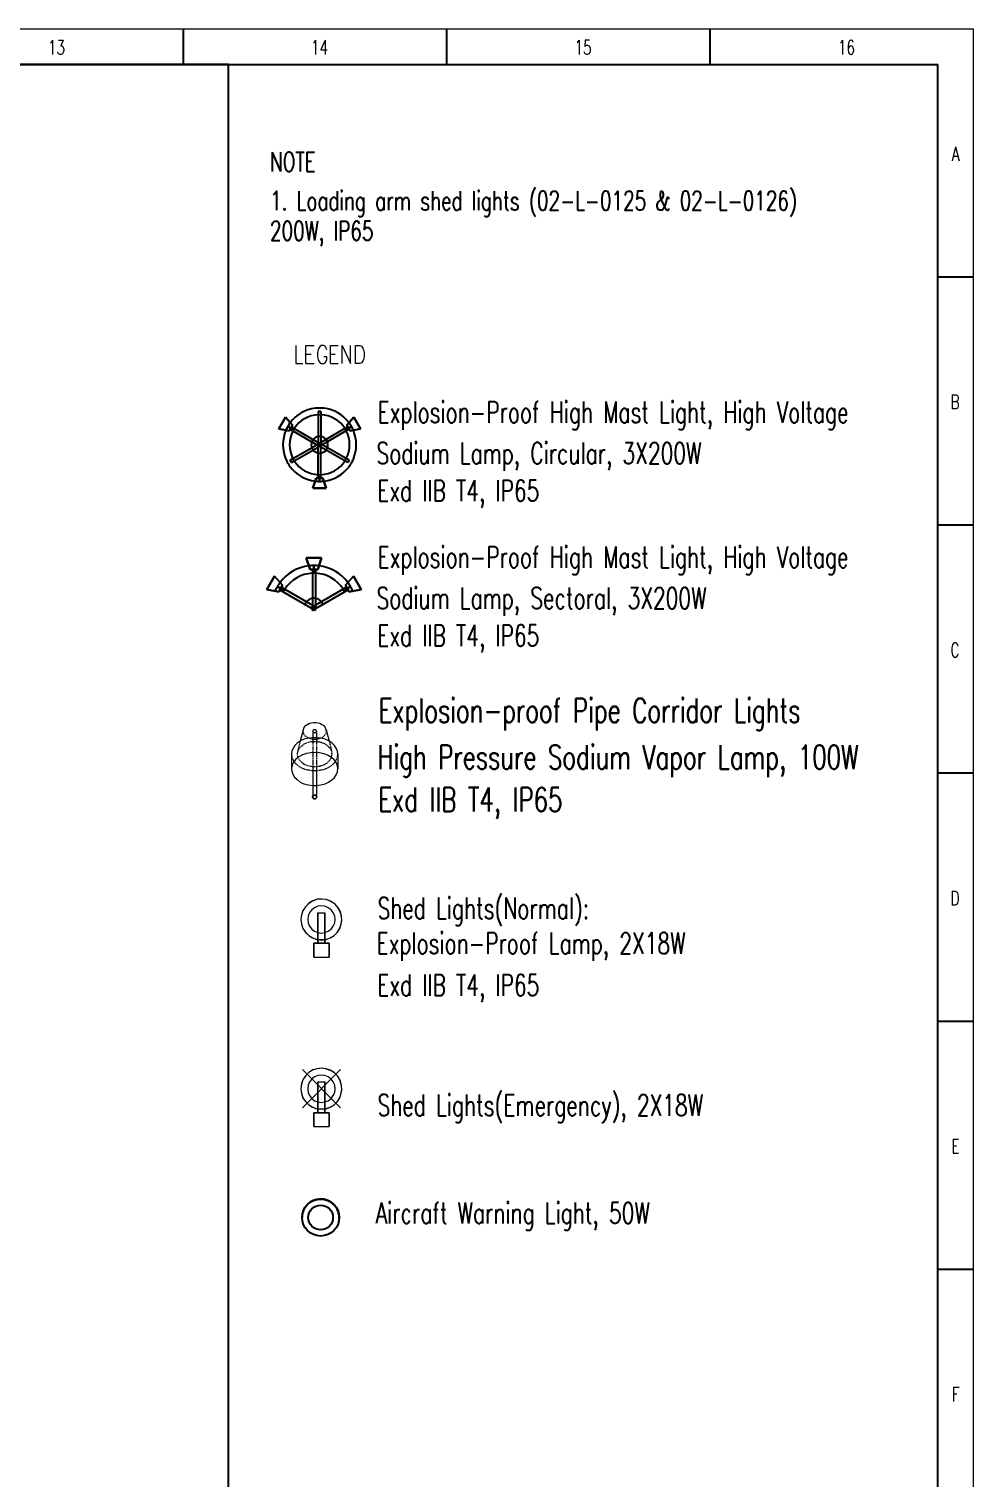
# Model space of a CAD drawing. Header units: inches. Extents: x 19 to 689223, y 34 to 210034.
# Drawn here: x 230455 to 297019, y 107822 to 210034 of the extents above; entities that cross this region are included whole.
import ezdxf
from ezdxf.enums import TextEntityAlignment as Align

# ---------------------------------------------------------------- set-up
doc = ezdxf.new("R2010")
doc.units = ezdxf.units.IN
doc.header["$MEASUREMENT"] = 0
for name, color, linetype in [('Layer 1', 7, 'Continuous'), ('LGT1', 7, 'Continuous'), ('TEG BORDER', 7, 'Continuous'), ('照明平面设备层', 1, 'Continuous')]:
    doc.layers.add(name, color=color, linetype=linetype)
doc.styles.add('HZTXT', font='txt_qlt.shx', dxfattribs={"width": 0.7, "bigfont": 'hztxt.shx'})
doc.styles.add('TEG BORDER', font='txt_qlt.shx', dxfattribs={"width": 0.7, "bigfont": 'hztxt.shx'})

msp = doc.modelspace()

# ---------------------------------------------------------------- linework, layer by layer
for p, q in [((241331.347, 210034.1456), (241331.347, 207534.1456)), ((259893.847, 210034.1456), (259893.847, 207534.1456)), ((278456.347, 210034.1456), (278456.347, 207534.1456)), ((297018.847, 192534.1456), (294518.847, 192534.1456)), ((297018.847, 175034.1456), (294518.847, 175034.1456)), ((297018.847, 157534.1456), (294518.847, 157534.1456)), ((297018.847, 140034.1456), (294518.847, 140034.1456)), ((297018.847, 122534.1456), (294518.847, 122534.1456))]:
    msp.add_line(p, q)
at = {"linetype": 'Continuous'}
msp.add_line((244518.847, 207534.1456), (2518.847, 207534.1456), dxfattribs=at)
at = {"color": 5, "lineweight": 15}
msp.add_lwpolyline([(18.847, 210034.1456), (297018.847, 210034.1456), (297018.847, 34.1456), (18.847, 34.1456)], close=True, dxfattribs=at)
msp.add_lwpolyline([(2518.847, 207534.1456), (294518.847, 207534.1456), (294518.847, 2534.1456), (2518.847, 2534.1456)], close=True)
at = {"layer": 'Layer 1', "color": 0, "lineweight": 5}
for points in [[(249268.8271, 187715.8882), (249268.8271, 186428.836), (249775.1661, 186428.836)], [(249986.1836, 186428.836), (249986.1836, 187715.8882), (250555.8793, 187715.8882)], [(249986.1836, 187103.9546), (250344.8618, 187103.9546)], [(251463.1344, 187399.4478), (251420.8966, 187525.9897), (251336.4209, 187652.5315), (251252.1169, 187715.8882), (251062.2183, 187715.8882), (250977.9144, 187652.5315), (250893.4387, 187525.9897), (250851.2008, 187399.4478), (250808.963, 187209.5492), (250808.963, 186914.0561), (250851.2008, 186724.1575), (250893.4387, 186597.6156), (250977.9144, 186492.1927), (251062.2183, 186428.836), (251252.1169, 186428.836), (251336.4209, 186492.1927), (251420.8966, 186597.6156), (251463.1344, 186724.1575), (251463.1344, 186914.0561), (251252.1169, 186914.0561)], [(251716.2181, 186428.836), (251716.2181, 187715.8882), (252264.7949, 187715.8882)], [(251716.2181, 187103.9546), (252053.7774, 187103.9546)], [(252539.1692, 186428.836), (252539.1692, 187715.8882), (253129.8122, 186428.836), (253129.8122, 187715.8882)], [(253488.4904, 186428.836), (253488.4904, 187715.8882), (253783.9836, 187715.8882), (253910.5255, 187652.5315), (253994.8294, 187525.9897), (254037.0673, 187399.4478), (254079.3051, 187209.5492), (254079.3051, 186914.0561), (254037.0673, 186724.1575), (253994.8294, 186597.6156), (253910.5255, 186492.1927), (253783.9836, 186428.836), (253488.4904, 186428.836)], [(249986.1836, 186428.836), (250555.8793, 186428.836)], [(251716.2181, 186428.836), (252264.7949, 186428.836)]]:
    msp.add_lwpolyline(points, dxfattribs=at)
at = {"layer": 'Layer 1', "color": 1, "lineweight": 5}
for points in [[(249796.8133, 160606.192), (249581.104, 159791.3336), (249557.1146, 159719.3654)], [(249796.8133, 160606.192), (249772.8239, 160534.2239)], [(249772.8239, 160510.2345), (249796.8133, 160438.4614)], [(251402.5408, 160606.192), (251354.5621, 160725.9438), (251306.5833, 160821.9013), (251210.8209, 160893.8694), (251091.0691, 160965.6425), (250971.1222, 161037.6106), (250827.381, 161061.5999), (250683.6398, 161085.5893), (250515.7143, 161085.5893), (250371.9731, 161061.5999), (250228.2319, 161037.6106), (250108.285, 160965.6425), (249988.5332, 160893.8694), (249892.7708, 160821.9013), (249820.8027, 160725.9438), (249796.8133, 160606.192)], [(250515.7143, 160582.2026), (250491.9199, 160582.2026), (250467.9305, 160558.2132), (250467.9305, 160534.2239)], [(250467.9305, 160510.2345), (250467.9305, 160462.4508)], [(250467.9305, 160486.4402), (250467.9305, 160462.4508), (250491.9199, 160462.4508), (250515.7143, 160438.4614)], [(250611.6717, 160606.192), (250539.7036, 160606.192)], [(250683.6398, 160582.2026), (250659.6505, 160606.192), (250635.6611, 160606.192)], [(250731.4236, 160510.2345), (250731.4236, 160558.2132), (250707.4342, 160558.2132)], [(250707.4342, 160462.4508), (250731.4236, 160486.4402), (250731.4236, 160510.2345)], [(250731.4236, 160510.2345), (250731.4236, 160462.4508)], [(251402.5408, 160582.2026), (251402.5408, 160606.192)], [(251402.5408, 160606.192), (251618.2501, 159791.3336), (251642.2395, 159719.3654)], [(251402.5408, 160438.4614), (251426.5302, 160510.2345)], [(251426.5302, 160510.2345), (251426.5302, 160534.2239)], [(252241.3886, 158808.7446), (252241.3886, 158880.7127), (252217.3992, 159096.422), (252121.4418, 159311.9362), (252001.6899, 159503.8512), (251809.97, 159671.5817), (251594.2607, 159815.3229), (251330.5727, 159935.0747), (251043.0903, 160007.0428), (250755.4129, 160031.0322), (250443.9412, 160031.0322), (250156.2638, 160007.0428), (249868.7814, 159935.0747), (249605.0934, 159815.3229), (249389.3841, 159671.5817), (249197.6642, 159503.8512), (249077.9123, 159311.9362), (248981.9549, 159096.422), (248957.9655, 158880.7127)], [(249509.1359, 159503.8512), (249485.3416, 159431.8831)], [(249533.1253, 159599.6136), (249509.1359, 159527.6455)], [(249557.1146, 159695.5711), (249533.1253, 159623.603)], [(249700.8558, 159455.8724), (249629.0827, 159431.8831)], [(249772.8239, 159527.6455), (249724.8452, 159479.8618)], [(249796.8133, 160390.4827), (249820.8027, 160342.504)], [(249868.7814, 159575.6243), (249796.8133, 159551.6349)], [(249844.792, 160318.5146), (249844.792, 160270.7309), (249868.7814, 160246.7415)], [(249892.7708, 160222.7521), (249916.5651, 160174.7734), (249940.5545, 160174.7734)], [(249940.5545, 159623.603), (249892.7708, 159599.6136)], [(249964.5439, 160150.784), (250012.5226, 160103.0003)], [(250036.512, 159647.5924), (249988.5332, 159647.5924)], [(250036.512, 160079.011), (250108.285, 160055.0216)], [(250132.2744, 159695.5711), (250084.4907, 159671.5817)], [(250132.2744, 160031.0322), (250156.2638, 160031.0322), (250180.2531, 160007.0428)], [(250228.2319, 159719.3654), (250204.2425, 159719.3654), (250180.2531, 159695.5711)], [(250228.2319, 160007.0428), (250276.2106, 159983.0535)], [(250347.9837, 159743.3548), (250276.2106, 159719.3654)], [(250323.9943, 159959.0641), (250371.9731, 159959.0641)], [(250443.9412, 159743.3548), (250371.9731, 159743.3548)], [(250419.9518, 159935.0747), (250491.9199, 159935.0747)], [(250467.9305, 160414.4721), (250467.9305, 160342.504)], [(250467.9305, 160318.5146), (250467.9305, 160246.7415)], [(250467.9305, 160222.7521), (250467.9305, 160150.784)], [(250467.9305, 160126.7947), (250467.9305, 160055.0216)], [(250467.9305, 160007.0428), (250467.9305, 159959.0641)], [(250467.9305, 159911.0854), (250467.9305, 159839.3123)], [(250467.9305, 159815.3229), (250467.9305, 159743.3548)], [(250539.7036, 159743.3548), (250467.9305, 159743.3548)], [(250467.9305, 159719.3654), (250467.9305, 159647.5924)], [(250467.9305, 159623.603), (250467.9305, 159551.6349)], [(250467.9305, 159503.8512), (250467.9305, 159455.8724)], [(250515.7143, 159935.0747), (250587.6824, 159935.0747)], [(250539.7036, 160414.4721), (250611.6717, 160414.4721)], [(250635.6611, 159743.3548), (250563.693, 159743.3548)], [(250611.6717, 159935.0747), (250683.6398, 159935.0747)], [(250635.6611, 160414.4721), (250659.6505, 160414.4721), (250683.6398, 160438.4614)], [(250731.4236, 159743.3548), (250683.6398, 159743.3548)], [(250707.4342, 159935.0747), (250779.4023, 159935.0747)], [(250731.4236, 160414.4721), (250731.4236, 160342.504)], [(250731.4236, 160318.5146), (250731.4236, 160246.7415)], [(250731.4236, 160222.7521), (250731.4236, 160150.784)], [(250731.4236, 160126.7947), (250731.4236, 160055.0216)], [(250731.4236, 160007.0428), (250731.4236, 159959.0641)], [(250731.4236, 159911.0854), (250731.4236, 159839.3123)], [(250731.4236, 159815.3229), (250731.4236, 159743.3548)], [(250731.4236, 159719.3654), (250731.4236, 159647.5924)], [(250731.4236, 159623.603), (250731.4236, 159551.6349)], [(250731.4236, 159503.8512), (250731.4236, 159455.8724)], [(250851.3704, 159743.3548), (250779.4023, 159743.3548)], [(250803.3917, 159959.0641), (250875.3598, 159959.0641)], [(250947.1328, 159719.3654), (250899.1541, 159719.3654), (250875.3598, 159743.3548)], [(250923.1435, 159983.0535), (250971.1222, 160007.0428)], [(251043.0903, 159695.5711), (250971.1222, 159719.3654)], [(251019.101, 160007.0428), (251067.0797, 160031.0322)], [(251138.8528, 159671.5817), (251114.8634, 159671.5817), (251067.0797, 159695.5711)], [(251091.0691, 160055.0216), (251162.8421, 160079.011)], [(251234.8102, 159623.603), (251162.8421, 159647.5924)], [(251186.8315, 160103.0003), (251234.8102, 160150.784)], [(251258.7996, 160174.7734), (251282.789, 160198.7628), (251306.5833, 160222.7521)], [(251330.5727, 159599.6136), (251306.5833, 159599.6136), (251258.7996, 159623.603)], [(251330.5727, 160246.7415), (251354.5621, 160294.7202)], [(251402.5408, 159527.6455), (251354.5621, 159575.6243)], [(251378.5514, 160342.504), (251402.5408, 160390.4827)], [(251498.3032, 159479.8618), (251426.5302, 159527.6455)], [(251570.2714, 159407.8937), (251522.2926, 159455.8724)], [(251642.2395, 159695.5711), (251666.2288, 159623.603)], [(251666.2288, 159599.6136), (251690.2182, 159527.6455)], [(251690.2182, 159503.8512), (251714.0125, 159431.8831)], [(252241.3886, 157850.1449), (252217.3992, 158065.8542), (252121.4418, 158281.5635), (251977.7006, 158473.2835), (251785.9806, 158641.014), (251546.282, 158784.7552), (251258.7996, 158904.702), (250947.1328, 158976.4751), (250635.6611, 159000.4645), (250323.9943, 158976.4751), (250012.5226, 158928.4964), (249748.8346, 158832.7339), (249485.3416, 158688.9928), (249269.6323, 158521.0672), (249125.696, 158329.3472), (249005.9442, 158113.6379), (248957.9655, 157898.1237), (248981.9549, 157682.4144), (249053.923, 157466.7051), (249173.6748, 157250.9958), (249365.3947, 157083.2653), (249581.104, 156915.3397), (249844.792, 156795.5878), (250156.2638, 156723.6197), (250467.9305, 156675.836)], [(248957.9655, 158880.7127), (248957.9655, 158808.7446)], [(248957.9655, 158880.7127), (248957.9655, 157850.1449)], [(248981.9549, 158784.7552), (248981.9549, 158712.7871)], [(248981.9549, 158665.0034), (249005.9442, 158617.0246)], [(249029.9336, 158569.0459), (249053.923, 158521.0672)], [(249053.923, 158497.2728), (249077.9123, 158473.2835), (249101.7067, 158425.3047)], [(249365.3947, 158976.4751), (249365.3947, 158904.702)], [(249365.3947, 158856.7233), (249365.3947, 158808.7446)], [(249413.3735, 159096.422), (249389.3841, 159048.4432)], [(249389.3841, 159072.4326), (249389.3841, 159000.4645)], [(249389.3841, 158760.7658), (249389.3841, 158712.7871)], [(249437.3628, 159216.1738), (249413.3735, 159144.2057)], [(249437.3628, 159168.195), (249413.3735, 159120.2163), (249413.3735, 159096.422)], [(249413.3735, 158665.0034), (249413.3735, 158641.014), (249437.3628, 158617.0246)], [(249461.3522, 159311.9362), (249437.3628, 159240.1632)], [(249485.3416, 159407.8937), (249461.3522, 159335.9256)], [(249485.3416, 159240.1632), (249461.3522, 159192.1844)], [(249461.3522, 158569.0459), (249485.3416, 158521.0672)], [(249533.1253, 159335.9256), (249509.1359, 159288.1419)], [(249509.1359, 158497.2728), (249533.1253, 158449.2941)], [(249605.0934, 159407.8937), (249557.1146, 159359.915)], [(250467.9305, 159407.8937), (250467.9305, 159335.9256)], [(250467.9305, 159311.9362), (250467.9305, 159240.1632)], [(250467.9305, 159216.1738), (250467.9305, 159144.2057)], [(250467.9305, 159096.422), (250467.9305, 159048.4432)], [(250467.9305, 159000.4645), (250467.9305, 158928.4964)], [(250467.9305, 158904.702), (250467.9305, 158832.7339)], [(250467.9305, 158808.7446), (250467.9305, 158736.7765)], [(250467.9305, 158712.7871), (250467.9305, 158641.014)], [(250467.9305, 158593.0353), (250467.9305, 158545.0565)], [(250467.9305, 158497.2728), (250467.9305, 158425.3047)], [(250731.4236, 159407.8937), (250731.4236, 159335.9256)], [(250731.4236, 159311.9362), (250731.4236, 159240.1632)], [(250731.4236, 159216.1738), (250731.4236, 159144.2057)], [(250731.4236, 159096.422), (250731.4236, 159048.4432)], [(250731.4236, 159000.4645), (250731.4236, 158928.4964)], [(250731.4236, 158904.702), (250731.4236, 158832.7339)], [(250731.4236, 158808.7446), (250731.4236, 158736.7765)], [(250731.4236, 158712.7871), (250731.4236, 158641.014)], [(250731.4236, 158593.0353), (250731.4236, 158545.0565)], [(250731.4236, 158497.2728), (250731.4236, 158425.3047)], [(251642.2395, 159335.9256), (251642.2395, 159359.915), (251594.2607, 159383.9043)], [(251690.2182, 159264.1525), (251666.2288, 159311.9362)], [(251666.2288, 158449.2941), (251690.2182, 158497.2728)], [(251714.0125, 159407.8937), (251738.0019, 159335.9256)], [(251761.9913, 159192.1844), (251738.0019, 159216.1738), (251714.0125, 159240.1632)], [(251714.0125, 158521.0672), (251738.0019, 158569.0459), (251761.9913, 158593.0353)], [(251738.0019, 159311.9362), (251761.9913, 159240.1632)], [(251761.9913, 159216.1738), (251785.9806, 159144.2057)], [(251785.9806, 159096.422), (251761.9913, 159144.2057)], [(251761.9913, 158617.0246), (251785.9806, 158688.9928)], [(251785.9806, 159096.422), (251809.97, 159048.4432)], [(251809.97, 159000.4645), (251809.97, 159048.4432)], [(251833.9594, 158880.7127), (251809.97, 158952.4857)], [(251809.97, 158808.7446), (251833.9594, 158880.7127)], [(251809.97, 158712.7871), (251809.97, 158784.7552)], [(252097.4524, 158425.3047), (252121.4418, 158473.2835), (252145.4311, 158497.2728)], [(252145.4311, 158521.0672), (252169.4205, 158569.0459)], [(252193.4099, 158617.0246), (252217.3992, 158665.0034)], [(252217.3992, 158712.7871), (252217.3992, 158784.7552)], [(252241.3886, 158880.7127), (252241.3886, 157850.1449)], [(249101.7067, 158401.3153), (249149.6854, 158353.3366)], [(249173.6748, 158329.3472), (249197.6642, 158281.5635), (249221.6535, 158257.5742)], [(249245.6429, 158233.5848), (249293.6216, 158185.6061)], [(249317.416, 158185.6061), (249365.3947, 158137.6273)], [(249389.3841, 158113.6379), (249437.3628, 158065.8542)], [(249461.3522, 158041.8649), (249533.1253, 158017.8755)], [(249557.1146, 158425.3047), (249605.0934, 158377.326)], [(249557.1146, 157993.8861), (249605.0934, 157969.8968)], [(249629.0827, 158353.3366), (249700.8558, 158305.5529)], [(249629.0827, 157945.9074), (249700.8558, 157921.918)], [(249724.8452, 158281.5635), (249772.8239, 158233.5848)], [(249724.8452, 157898.1237), (249796.8133, 157874.1343)], [(249796.8133, 158233.5848), (249868.7814, 158185.6061)], [(249820.8027, 157874.1343), (249868.7814, 157850.1449), (249892.7708, 157850.1449)], [(249892.7708, 158185.6061), (249940.5545, 158137.6273)], [(249916.5651, 157826.1556), (249988.5332, 157802.1662)], [(249988.5332, 158137.6273), (250036.512, 158113.6379)], [(250012.5226, 157802.1662), (250084.4907, 157778.1768)], [(250084.4907, 158089.8436), (250132.2744, 158089.8436)], [(250108.285, 157778.1768), (250156.2638, 157778.1768), (250180.2531, 157754.1875)], [(250180.2531, 158065.8542), (250228.2319, 158065.8542)], [(250204.2425, 157754.1875), (250276.2106, 157754.1875)], [(250276.2106, 158041.8649), (250347.9837, 158041.8649)], [(250323.9943, 157754.1875), (250371.9731, 157730.1981)], [(250371.9731, 158041.8649), (250419.9518, 158017.8755), (250443.9412, 158017.8755)], [(250419.9518, 157730.1981), (250491.9199, 157730.1981)], [(250467.9305, 158401.3153), (250467.9305, 158329.3472)], [(250467.9305, 158305.5529), (250467.9305, 158233.5848)], [(250467.9305, 158209.5954), (250467.9305, 158137.6273)], [(250467.9305, 158089.8436), (250467.9305, 158017.8755)], [(250467.9305, 158017.8755), (250539.7036, 158017.8755)], [(250467.9305, 157993.8861), (250467.9305, 157921.918)], [(250467.9305, 157898.1237), (250467.9305, 155980.7294)], [(250515.7143, 157730.1981), (250587.6824, 157730.1981)], [(250563.693, 158017.8755), (250635.6611, 158017.8755)], [(250611.6717, 157730.1981), (250683.6398, 157730.1981)], [(250683.6398, 158017.8755), (250731.4236, 158017.8755)], [(250707.4342, 157730.1981), (250779.4023, 157730.1981)], [(250731.4236, 158401.3153), (250731.4236, 158329.3472)], [(250731.4236, 158305.5529), (250731.4236, 158233.5848)], [(250731.4236, 158209.5954), (250731.4236, 158137.6273)], [(250731.4236, 158089.8436), (250731.4236, 158017.8755)], [(250731.4236, 157993.8861), (250731.4236, 157921.918)], [(250731.4236, 157898.1237), (250731.4236, 155980.7294)], [(250731.4236, 156675.836), (251043.0903, 156723.6197), (251330.5727, 156795.5878), (251570.2714, 156915.3397), (251809.97, 157059.2759), (252001.6899, 157227.0064), (252121.4418, 157418.7264), (252217.3992, 157634.4357), (252241.3886, 157850.1449)], [(250779.4023, 158017.8755), (250851.3704, 158041.8649)], [(250827.381, 157730.1981), (250875.3598, 157754.1875)], [(250875.3598, 158041.8649), (250947.1328, 158041.8649)], [(250923.1435, 157754.1875), (250995.1116, 157754.1875)], [(250971.1222, 158065.8542), (251043.0903, 158065.8542)], [(251019.101, 157754.1875), (251043.0903, 157778.1768), (251091.0691, 157778.1768)], [(251067.0797, 158089.8436), (251138.8528, 158089.8436)], [(251114.8634, 157778.1768), (251186.8315, 157802.1662)], [(251162.8421, 158113.6379), (251234.8102, 158137.6273)], [(251210.8209, 157802.1662), (251282.789, 157826.1556)], [(251258.7996, 158161.6167), (251306.5833, 158185.6061), (251330.5727, 158185.6061)], [(251306.5833, 157850.1449), (251330.5727, 157850.1449), (251378.5514, 157874.1343)], [(251354.5621, 158185.6061), (251402.5408, 158233.5848)], [(251402.5408, 157874.1343), (251474.5089, 157898.1237)], [(251426.5302, 158257.5742), (251498.3032, 158281.5635)], [(251498.3032, 157921.918), (251570.2714, 157945.9074)], [(251522.2926, 158305.5529), (251570.2714, 158353.3366)], [(251594.2607, 158377.326), (251642.2395, 158425.3047)], [(251594.2607, 157969.8968), (251642.2395, 157993.8861)], [(251666.2288, 158017.8755), (251738.0019, 158041.8649)], [(251761.9913, 158065.8542), (251809.97, 158113.6379)], [(251833.9594, 158137.6273), (251881.9381, 158185.6061)], [(251905.7325, 158185.6061), (251953.7112, 158233.5848)], [(251977.7006, 158257.5742), (252001.6899, 158281.5635), (252025.6793, 158329.3472)], [(252049.6687, 158353.3366), (252097.4524, 158401.3153)], [(250467.9305, 156675.836), (250539.7036, 156675.836)], [(250563.693, 156675.836), (250635.6611, 156675.836)], [(250659.6505, 156675.836), (250731.4236, 156675.836)], [(250443.9412, 155908.9563), (250419.9518, 155884.967), (250419.9518, 155860.9776)], [(250443.9412, 155908.9563), (250419.9518, 155884.967), (250419.9518, 155860.9776)], [(250419.9518, 155860.9776), (250419.9518, 155836.9882), (250443.9412, 155836.9882)], [(250419.9518, 155860.9776), (250419.9518, 155836.9882), (250443.9412, 155836.9882)], [(250515.7143, 155956.74), (250467.9305, 155956.74), (250467.9305, 155932.7507)], [(250515.7143, 155956.74), (250467.9305, 155956.74), (250467.9305, 155932.7507)], [(250515.7143, 155932.7507), (250491.9199, 155932.7507), (250467.9305, 155908.9563), (250467.9305, 155884.967)], [(250467.9305, 155932.7507), (250467.9305, 155860.9776)], [(250467.9305, 155836.9882), (250467.9305, 155812.9989), (250491.9199, 155812.9989), (250515.7143, 155789.0095)], [(250467.9305, 155789.0095), (250491.9199, 155765.0201), (250515.7143, 155765.0201)], [(250467.9305, 155789.0095), (250491.9199, 155765.0201), (250515.7143, 155765.0201)], [(250611.6717, 155980.7294), (250539.7036, 155980.7294)], [(250611.6717, 155980.7294), (250539.7036, 155980.7294)], [(250611.6717, 155956.74), (250539.7036, 155956.74)], [(250539.7036, 155789.0095), (250563.693, 155765.0201), (250611.6717, 155765.0201)], [(250539.7036, 155741.0308), (250611.6717, 155741.0308)], [(250539.7036, 155741.0308), (250611.6717, 155741.0308)], [(250707.4342, 155956.74), (250683.6398, 155980.7294), (250635.6611, 155980.7294)], [(250707.4342, 155956.74), (250683.6398, 155980.7294), (250635.6611, 155980.7294)], [(250683.6398, 155932.7507), (250659.6505, 155956.74), (250635.6611, 155956.74)], [(250635.6611, 155765.0201), (250659.6505, 155765.0201), (250683.6398, 155789.0095)], [(250635.6611, 155741.0308), (250659.6505, 155741.0308), (250683.6398, 155765.0201), (250707.4342, 155765.0201)], [(250635.6611, 155741.0308), (250659.6505, 155741.0308), (250683.6398, 155765.0201), (250707.4342, 155765.0201)], [(250731.4236, 155860.9776), (250731.4236, 155908.9563), (250707.4342, 155908.9563)], [(250707.4342, 155812.9989), (250731.4236, 155836.9882), (250731.4236, 155860.9776)], [(250779.4023, 155884.967), (250755.4129, 155908.9563), (250731.4236, 155932.7507)], [(250731.4236, 155932.7507), (250731.4236, 155860.9776)], [(250779.4023, 155884.967), (250755.4129, 155908.9563), (250731.4236, 155932.7507)], [(250731.4236, 155789.0095), (250755.4129, 155812.9989), (250755.4129, 155836.9882), (250779.4023, 155836.9882)], [(250731.4236, 155789.0095), (250755.4129, 155812.9989), (250755.4129, 155836.9882), (250779.4023, 155836.9882)], [(252518.0503, 147122.6909), (252496.9314, 147460.2503), (252412.4557, 147776.6907), (252243.676, 148050.8932), (252032.8302, 148304.1486), (251758.4559, 148494.0472), (251442.0155, 148620.589), (251125.5751, 148662.8268), (250788.0158, 148641.7079), (250471.4037, 148536.285), (250197.2011, 148367.5054), (249965.0647, 148135.3689), (249775.1661, 147860.9947), (249669.7432, 147544.5542), (249627.5053, 147228.1138)], [(252518.0503, 147228.1138), (252475.8124, 147544.5542), (252370.3895, 147840.0474), (252201.6099, 148114.25), (251969.4734, 148346.3864), (251695.0992, 148515.1661), (251399.7777, 148620.589), (251062.2183, 148662.8268), (250745.7779, 148620.589), (250450.4564, 148515.1661), (250176.0822, 148346.3864), (249943.9457, 148114.25), (249775.1661, 147840.0474), (249669.7432, 147544.5542), (249627.5053, 147228.1138), (249669.7432, 146890.5545), (249775.1661, 146595.233), (249943.9457, 146320.8587), (250176.0822, 146088.7223), (250450.4564, 145919.9426), (250745.7779, 145814.5197), (251062.2183, 145772.2819), (251399.7777, 145814.5197), (251695.0992, 145919.9426), (251969.4734, 146088.7223), (252201.6099, 146320.8587), (252370.3895, 146595.233), (252475.8124, 146890.5545), (252518.0503, 147228.1138)], [(249627.5053, 147228.1138), (249669.7432, 146890.5545), (249775.1661, 146574.1141), (249965.0647, 146278.6209), (250218.32, 146067.7751), (250513.6415, 145898.9954), (250830.0819, 145793.4008)], [(252032.8302, 147228.1138), (252011.7113, 147460.2503), (251906.1167, 147713.3339), (251758.4559, 147903.2325), (251547.4384, 148050.8932), (251315.4737, 148156.4878), (251062.2183, 148177.6068), (250830.0819, 148156.4878), (250598.1172, 148050.8932), (250387.0997, 147903.2325), (250239.4389, 147713.3339), (250133.8443, 147460.2503), (250112.7254, 147228.1138), (250133.8443, 146974.8585), (250239.4389, 146742.8937), (250387.0997, 146531.8762), (250598.1172, 146384.2155), (250830.0819, 146299.7398), (251062.2183, 146257.6737), (251315.4737, 146299.7398), (251547.4384, 146384.2155), (251758.4559, 146531.8762), (251906.1167, 146742.8937), (252011.7113, 146974.8585), (252032.8302, 147228.1138)], [(250830.0819, 147692.215), (250830.0819, 145540.3172)], [(251315.4737, 145540.3172), (250830.0819, 145540.3172), (250830.0819, 147692.215)], [(251315.4737, 145540.3172), (251315.4737, 147692.215), (251315.4737, 145687.9779), (251315.4737, 145540.3172), (250830.0819, 145540.3172)], [(250830.0819, 147692.215), (251315.4737, 147692.215)], [(250830.0819, 147692.215), (251315.4737, 147692.215)], [(251420.8966, 145814.5197), (251695.0992, 145919.9426), (251969.4734, 146088.7223), (252180.4909, 146299.7398), (252349.2706, 146552.9952), (252454.6935, 146827.1977), (252518.0503, 147122.6909)], [(250534.7604, 144569.7053), (250534.7604, 145540.3172), (251610.7952, 145540.3172), (251610.7952, 144569.7053)], [(250534.7604, 145540.3172), (250534.7604, 144569.7053)], [(251610.7952, 145540.3172), (250534.7604, 145540.3172)], [(251420.8966, 145814.5197), (251315.4737, 145793.4008), (250830.0819, 145793.4008)], [(251610.7952, 144569.7053), (251610.7952, 145540.3172)], [(250534.7604, 144569.7053), (251610.7952, 144569.7053)], [(250534.7604, 144569.7053), (251610.7952, 144569.7053)], [(252518.0503, 135173.501), (252496.9314, 135511.0603), (252412.4557, 135827.6724), (252243.676, 136122.9939), (252032.8302, 136355.1304), (251758.4559, 136544.8573), (251442.0155, 136671.5708), (251125.5751, 136734.7558), (250788.0158, 136692.6897), (250471.4037, 136608.214), (250197.2011, 136418.3154), (249965.0647, 136207.2979), (249775.1661, 135911.9764), (249669.7432, 135616.6549), (249627.5053, 135279.0956)], [(252518.0503, 135279.0956), (252475.8124, 135595.536), (252370.3895, 135911.9764), (252201.6099, 136186.179), (251969.4734, 136418.3154), (251695.0992, 136587.0951), (251399.7777, 136692.6897), (251062.2183, 136734.7558), (250745.7779, 136692.6897), (250450.4564, 136587.0951), (250176.0822, 136418.3154), (249943.9457, 136186.179), (249775.1661, 135911.9764), (249669.7432, 135595.536), (249627.5053, 135279.0956), (249669.7432, 134962.4835), (249775.1661, 134646.0431), (249943.9457, 134371.8405), (250176.0822, 134139.7041), (250450.4564, 133970.9244), (250745.7779, 133865.5015), (251062.2183, 133844.3826), (251399.7777, 133865.5015), (251695.0992, 133970.9244), (251969.4734, 134139.7041), (252201.6099, 134371.8405), (252370.3895, 134646.0431), (252475.8124, 134962.4835), (252518.0503, 135279.0956)], [(249733.0999, 133928.6866), (252412.4557, 136629.3329)], [(249733.0999, 136629.3329), (252412.4557, 133928.6866)], [(252032.8302, 135279.0956), (252011.7113, 135532.1793), (251906.1167, 135764.3157), (251758.4559, 135954.2143), (251547.4384, 136122.9939), (251315.4737, 136207.2979), (251062.2183, 136249.5358), (250830.0819, 136207.2979), (250598.1172, 136122.9939), (250387.0997, 135954.2143), (250239.4389, 135764.3157), (250133.8443, 135532.1793), (250112.7254, 135279.0956), (250133.8443, 135025.8403), (250239.4389, 134793.7038), (250387.0997, 134603.8052), (250598.1172, 134435.0256), (250830.0819, 134350.7216), (251062.2183, 134308.4837), (251315.4737, 134350.7216), (251547.4384, 134435.0256), (251758.4559, 134603.8052), (251906.1167, 134793.7038), (252011.7113, 135025.8403), (252032.8302, 135279.0956)], [(249627.5053, 135279.0956), (249669.7432, 134941.5363), (249775.1661, 134624.9242), (249965.0647, 134350.7216), (250218.32, 134118.5852), (250513.6415, 133949.8055), (250830.0819, 133844.3826)], [(250830.0819, 135764.3157), (250830.0819, 133591.1272)], [(251315.4737, 133591.1272), (250830.0819, 133591.1272), (250830.0819, 135764.3157)], [(251315.4737, 133591.1272), (251315.4737, 135764.3157), (251315.4737, 133738.788), (251315.4737, 133591.1272), (250830.0819, 133591.1272)], [(250830.0819, 135764.3157), (251315.4737, 135764.3157)], [(250830.0819, 135764.3157), (251315.4737, 135764.3157)], [(251420.8966, 133886.6204), (251695.0992, 133970.9244), (251969.4734, 134139.7041), (252180.4909, 134350.7216), (252349.2706, 134603.8052), (252454.6935, 134878.1795), (252518.0503, 135173.501)], [(250534.7604, 132620.6871), (250534.7604, 133591.1272), (251610.7952, 133591.1272), (251610.7952, 132620.6871)], [(250534.7604, 133591.1272), (250534.7604, 132620.6871)], [(251610.7952, 133591.1272), (250534.7604, 133591.1272)], [(251420.8966, 133886.6204), (251315.4737, 133844.3826), (250830.0819, 133844.3826)], [(251610.7952, 132620.6871), (251610.7952, 133591.1272)], [(250534.7604, 132620.6871), (251610.7952, 132620.6871)], [(250534.7604, 132620.6871), (251610.7952, 132620.6871)]]:
    msp.add_lwpolyline(points, dxfattribs=at)
at = {"layer": 'TEG BORDER'}
msp.add_line((244518.847, 58034.1456), (244518.847, 207534.1456), dxfattribs=at)
at = {"layer": '照明平面设备层', "color": 1, "linetype": 'Continuous'}
for p, q in [((251042.0936, 183063.0439), (250853.9144, 183063.0439)), ((250853.9144, 183063.0439), (250948.004, 183063.0439)), ((251042.0936, 183063.0439), (250853.9144, 183063.0439)), ((250853.9144, 183063.0439), (250948.004, 183063.0439)), ((250853.9144, 183063.0439), (250853.9144, 182825.7279)), ((250948.004, 183063.0439), (251042.0936, 183063.0439)), ((250948.004, 183063.0439), (251042.0936, 183063.0439)), ((251042.0936, 183063.0439), (251042.0936, 182825.7279)), ((248064.5505, 181832.3399), (248534.9985, 182647.1798)), ((248534.9985, 182647.1798), (248064.5505, 181832.3399)), ((248534.9985, 182647.1798), (248064.5505, 181832.3399)), ((248064.5505, 181832.3399), (248534.9985, 182647.1798)), ((248534.9985, 182647.1798), (249028.5164, 182090.6338)), ((248534.9985, 182647.1798), (249028.5164, 182090.6338)), ((249028.5164, 182090.6338), (248534.9985, 182647.1798)), ((248534.9985, 182647.1798), (249028.5164, 182090.6338)), ((248910.9044, 181886.9239), (248707.1944, 182004.5359)), ((248707.1944, 182004.5359), (248910.9044, 181886.9239)), ((248910.9044, 181886.9239), (248707.1944, 182004.5359)), ((248707.1944, 182004.5359), (248910.9044, 181886.9239)), ((248793.2924, 181683.2139), (249028.5164, 182090.6338)), ((249028.5164, 182090.6338), (248793.2924, 181683.2139)), ((249028.5164, 182090.6338), (248793.2924, 181683.2139)), ((248793.2924, 181683.2139), (249028.5164, 182090.6338)), ((248957.9492, 181968.4078), (248863.8596, 181805.4399)), ((248957.9492, 181968.4078), (248863.8596, 181805.4399)), ((248957.9492, 181968.4078), (249163.4708, 181849.7499)), ((250853.9144, 182825.7279), (250853.9144, 180873.7718)), ((251042.0936, 182825.7279), (251042.0936, 180873.7718)), ((252938.0588, 181968.4078), (252732.5371, 181849.7499)), ((253361.0094, 182647.1798), (252867.4916, 182090.6338)), ((253361.0094, 182647.1798), (252867.4916, 182090.6338)), ((252867.4916, 182090.6338), (253361.0094, 182647.1798)), ((252867.4916, 182090.6338), (253361.0094, 182647.1798)), ((253102.7156, 181683.2139), (252867.4916, 182090.6338)), ((252867.4916, 182090.6338), (253102.7156, 181683.2139)), ((252867.4916, 182090.6338), (253102.7156, 181683.2139)), ((253102.7156, 181683.2139), (252867.4916, 182090.6338)), ((252938.0588, 181968.4078), (253032.1484, 181805.4399)), ((252938.0588, 181968.4078), (253032.1484, 181805.4399)), ((252985.1036, 181886.9239), (253188.8135, 182004.5359)), ((253188.8135, 182004.5359), (252985.1036, 181886.9239)), ((252985.1036, 181886.9239), (253188.8135, 182004.5359)), ((253188.8135, 182004.5359), (252985.1036, 181886.9239)), ((253361.0094, 182647.1798), (253831.4574, 181832.3399)), ((253831.4574, 181832.3399), (253361.0094, 182647.1798)), ((253831.4574, 181832.3399), (253361.0094, 182647.1798)), ((253361.0094, 182647.1798), (253831.4574, 181832.3399)), ((248064.5505, 181832.3399), (248793.2924, 181683.2139)), ((248064.5505, 181832.3399), (248793.2924, 181683.2139)), ((248793.2924, 181683.2139), (248064.5505, 181832.3399)), ((248793.2924, 181683.2139), (248064.5505, 181832.3399)), ((248863.8596, 181805.4399), (249069.3812, 181686.7819)), ((248910.9044, 181886.9239), (249114.6143, 181769.3119)), ((249097.6076, 181779.1307), (248910.9044, 181886.9239)), ((248910.9044, 181886.9239), (249114.6143, 181769.3119)), ((249097.6076, 181779.1307), (248910.9044, 181886.9239)), ((249069.3812, 181686.7819), (250759.8248, 180710.8039)), ((249114.6143, 181769.3119), (249097.6076, 181779.1307)), ((249114.6143, 181769.3119), (249097.6076, 181779.1307)), ((249163.4708, 181849.7499), (250853.9144, 180873.7718)), ((252732.5371, 181849.7499), (251042.0936, 180873.7718)), ((252826.6267, 181686.7819), (251136.1832, 180710.8039)), ((252985.1036, 181886.9239), (252781.3936, 181769.3119)), ((252985.1036, 181886.9239), (252781.3936, 181769.3119)), ((252781.3936, 181769.3119), (252798.4003, 181779.1307)), ((252781.3936, 181769.3119), (252798.4003, 181779.1307)), ((252798.4003, 181779.1307), (252985.1036, 181886.9239)), ((252798.4003, 181779.1307), (252985.1036, 181886.9239)), ((253032.1484, 181805.4399), (252826.6267, 181686.7819)), ((253831.4574, 181832.3399), (253102.7156, 181683.2139)), ((253831.4574, 181832.3399), (253102.7156, 181683.2139)), ((253102.7156, 181683.2139), (253831.4574, 181832.3399)), ((253831.4574, 181832.3399), (253102.7156, 181683.2139)), ((249069.3812, 179734.8258), (250759.8248, 180710.8039)), ((249163.4708, 179571.8578), (250853.9144, 180547.8359)), ((250759.8248, 180710.8039), (250900.9592, 180792.2878)), ((250759.8248, 180710.8039), (250900.9592, 180629.3199)), ((250853.9144, 180873.7718), (250995.0488, 180792.2878)), ((250853.9144, 180873.7718), (250853.9144, 180710.8039)), ((251042.0936, 180710.8039), (250853.9144, 180710.8039)), ((250853.9144, 180710.8039), (250948.004, 180710.8039)), ((250948.004, 180710.8039), (250853.9144, 180710.8039)), ((250853.9144, 180710.8039), (251042.0936, 180710.8039)), ((250853.9144, 180547.8359), (250853.9144, 180710.8039)), ((250853.9144, 180547.8359), (250995.0488, 180629.3199)), ((250853.9144, 178595.8798), (250853.9144, 180547.8359)), ((251042.0936, 180873.7718), (250900.9592, 180792.2878)), ((250948.004, 180710.8039), (250900.9592, 180792.2878)), ((250900.9592, 180792.2878), (250995.0488, 180629.3199)), ((250995.0488, 180629.3199), (250900.9592, 180792.2878)), ((250900.9592, 180792.2878), (250948.004, 180710.8039)), ((250900.9592, 180629.3199), (250995.0488, 180792.2878)), ((250995.0488, 180792.2878), (250900.9592, 180629.3199)), ((250948.004, 180710.8039), (250900.9592, 180629.3199)), ((250900.9592, 180629.3199), (250948.004, 180710.8039)), ((251042.0936, 180547.8359), (250900.9592, 180629.3199)), ((250995.0488, 180792.2878), (250948.004, 180710.8039)), ((250948.004, 180710.8039), (250995.0488, 180792.2878)), ((250995.0488, 180629.3199), (250948.004, 180710.8039)), ((250948.004, 180710.8039), (250995.0488, 180629.3199)), ((250948.004, 180710.8039), (251042.0936, 180710.8039)), ((251042.0936, 180710.8039), (250948.004, 180710.8039)), ((251136.1832, 180710.8039), (250995.0488, 180792.2878)), ((251136.1832, 180710.8039), (250995.0488, 180629.3199)), ((251042.0936, 180873.7718), (251042.0936, 180710.8039)), ((251042.0936, 180547.8359), (251042.0936, 180710.8039)), ((251042.0936, 178595.8798), (251042.0936, 180547.8359)), ((252732.5371, 179571.8578), (251042.0936, 180547.8359)), ((252826.6267, 179734.8258), (251136.1832, 180710.8039)), ((248863.8596, 179616.1678), (249069.3812, 179734.8258)), ((248957.9492, 179453.1999), (248863.8596, 179616.1678)), ((248957.9492, 179453.1999), (248863.8596, 179616.1678)), ((248957.9492, 179453.1999), (249163.4708, 179571.8578)), ((252938.0588, 179453.1999), (252732.5371, 179571.8578)), ((253032.1484, 179616.1678), (252826.6267, 179734.8258)), ((253032.1484, 179616.1678), (252938.0588, 179453.1999)), ((253032.1484, 179616.1678), (252938.0588, 179453.1999)), ((250712.78, 178358.5639), (250477.556, 177652.8919)), ((250477.556, 177652.8919), (250712.78, 178358.5639)), ((250477.556, 177652.8919), (250712.78, 178358.5639)), ((250477.556, 177652.8919), (250712.78, 178358.5639)), ((251183.228, 178358.5639), (250712.78, 178358.5639)), ((250712.78, 178358.5639), (251183.228, 178358.5639)), ((250712.78, 178358.5639), (251183.228, 178358.5639)), ((251183.228, 178358.5639), (250712.78, 178358.5639)), ((250853.9144, 178358.5639), (250853.9144, 178595.8798)), ((251042.0936, 178358.5639), (250853.9144, 178358.5639)), ((251042.0936, 178358.5639), (250853.9144, 178358.5639)), ((250948.004, 178574.1502), (250948.004, 178593.7879)), ((250948.004, 178593.7879), (250948.004, 178123.3399)), ((250948.004, 178574.1502), (250948.004, 178593.7879)), ((250948.004, 178593.7879), (250948.004, 178123.3399)), ((250948.004, 178358.5639), (250948.004, 178574.1502)), ((250948.004, 178358.5639), (250948.004, 178574.1502)), ((250948.004, 178123.3399), (250948.004, 178358.5639)), ((250948.004, 178123.3399), (250948.004, 178358.5639)), ((251042.0936, 178358.5639), (251042.0936, 178595.8798)), ((251418.452, 177652.8919), (251183.228, 178358.5639)), ((251418.452, 177652.8919), (251183.228, 178358.5639)), ((251183.228, 178358.5639), (251418.452, 177652.8919)), ((251183.228, 178358.5639), (251418.452, 177652.8919)), ((251418.452, 177652.8919), (250477.556, 177652.8919)), ((250477.556, 177652.8919), (251418.452, 177652.8919)), ((250477.556, 177652.8919), (251418.452, 177652.8919)), ((251418.452, 177652.8919), (250477.556, 177652.8919)), ((250278.1691, 171917.4295), (250007.1291, 172730.5495)), ((250007.1291, 172730.5495), (250278.1691, 171917.4295)), ((250007.1291, 172730.5495), (250278.1691, 171917.4295)), ((250007.1291, 172730.5495), (250278.1691, 171917.4295)), ((251091.2891, 172730.5495), (250007.1291, 172730.5495)), ((250007.1291, 172730.5495), (251091.2891, 172730.5495)), ((250007.1291, 172730.5495), (251091.2891, 172730.5495)), ((251091.2891, 172730.5495), (250007.1291, 172730.5495)), ((250820.2491, 171917.4295), (250278.1691, 171917.4295)), ((250278.1691, 171917.4295), (250820.2491, 171917.4295)), ((250278.1691, 171917.4295), (250820.2491, 171917.4295)), ((250820.2491, 171917.4295), (250278.1691, 171917.4295)), ((250657.6251, 171917.4295), (250440.7931, 171917.4295)), ((250440.7931, 171917.4295), (250549.2091, 171917.4295)), ((250657.6251, 171917.4295), (250440.7931, 171917.4295)), ((250440.7931, 171917.4295), (250549.2091, 171917.4295)), ((250440.7931, 171917.4295), (250440.7931, 171643.979)), ((250549.2091, 172188.4695), (250549.2091, 171917.4295)), ((250549.2091, 171646.3895), (250549.2091, 172188.4695)), ((250549.2091, 172188.4695), (250549.2091, 171917.4295)), ((250549.2091, 171646.3895), (250549.2091, 172188.4695)), ((250549.2091, 171917.4295), (250657.6251, 171917.4295)), ((250549.2091, 171917.4295), (250657.6251, 171917.4295)), ((250657.6251, 171917.4295), (250657.6251, 171643.979)), ((251091.2891, 172730.5495), (250820.2491, 171917.4295)), ((251091.2891, 172730.5495), (250820.2491, 171917.4295)), ((250820.2491, 171917.4295), (251091.2891, 172730.5495)), ((250820.2491, 171917.4295), (251091.2891, 172730.5495)), ((247226.7113, 170499.3344), (247768.7913, 171438.2445)), ((247768.7913, 171438.2445), (247226.7113, 170499.3344)), ((247768.7913, 171438.2445), (247226.7113, 170499.3344)), ((247226.7113, 170499.3344), (247768.7913, 171438.2445)), ((247768.7913, 171438.2445), (248337.4538, 170796.957)), ((247768.7913, 171438.2445), (248337.4538, 170796.957)), ((248337.4538, 170796.957), (247768.7913, 171438.2445)), ((247768.7913, 171438.2445), (248337.4538, 170796.957)), ((248201.9338, 170562.2295), (247967.2063, 170697.7495)), ((247967.2063, 170697.7495), (248201.9338, 170562.2295)), ((248201.9338, 170562.2295), (247967.2063, 170697.7495)), ((247967.2063, 170697.7495), (248201.9338, 170562.2295)), ((248066.4138, 170327.5019), (248337.4538, 170796.957)), ((248337.4538, 170796.957), (248066.4138, 170327.5019)), ((248337.4538, 170796.957), (248066.4138, 170327.5019)), ((248066.4138, 170327.5019), (248337.4538, 170796.957)), ((250440.7931, 171643.979), (250440.7931, 169394.8115)), ((250657.6251, 171643.979), (250657.6251, 169394.8115)), ((253329.6269, 171438.2445), (252760.9644, 170796.957)), ((253329.6269, 171438.2445), (252760.9644, 170796.957)), ((252760.9644, 170796.957), (253329.6269, 171438.2445)), ((252760.9644, 170796.957), (253329.6269, 171438.2445)), ((253032.0044, 170327.5019), (252760.9644, 170796.957)), ((252760.9644, 170796.957), (253032.0044, 170327.5019)), ((252760.9644, 170796.957), (253032.0044, 170327.5019)), ((253032.0044, 170327.5019), (252760.9644, 170796.957)), ((252896.4844, 170562.2295), (253131.2119, 170697.7495)), ((253131.2119, 170697.7495), (252896.4844, 170562.2295)), ((252896.4844, 170562.2295), (253131.2119, 170697.7495)), ((253131.2119, 170697.7495), (252896.4844, 170562.2295)), ((253329.6269, 171438.2445), (253871.7069, 170499.3344)), ((253871.7069, 170499.3344), (253329.6269, 171438.2445)), ((253871.7069, 170499.3344), (253329.6269, 171438.2445)), ((253329.6269, 171438.2445), (253871.7069, 170499.3344)), ((247226.7113, 170499.3344), (248066.4138, 170327.5019)), ((247226.7113, 170499.3344), (248066.4138, 170327.5019)), ((248066.4138, 170327.5019), (247226.7113, 170499.3344)), ((248066.4138, 170327.5019), (247226.7113, 170499.3344)), ((248256.1418, 170656.1205), (248147.7258, 170468.3384)), ((248256.1418, 170656.1205), (248147.7258, 170468.3384)), ((248147.7258, 170468.3384), (248384.5409, 170331.6132)), ((248201.9338, 170562.2295), (248436.6614, 170426.7095)), ((248417.0652, 170438.0233), (248201.9338, 170562.2295)), ((248201.9338, 170562.2295), (248436.6614, 170426.7095)), ((248417.0652, 170438.0233), (248201.9338, 170562.2295)), ((248256.1418, 170656.1205), (248492.9569, 170519.3952)), ((248384.5409, 170331.6132), (250332.3771, 169207.0295)), ((248436.6614, 170426.7095), (248417.0652, 170438.0233)), ((248436.6614, 170426.7095), (248417.0652, 170438.0233)), ((248492.9569, 170519.3952), (250440.7931, 169394.8115)), ((252605.4613, 170519.3952), (250657.6251, 169394.8115)), ((252713.8773, 170331.6132), (250766.0411, 169207.0295)), ((252842.2764, 170656.1205), (252605.4613, 170519.3952)), ((252896.4844, 170562.2295), (252661.7568, 170426.7095)), ((252896.4844, 170562.2295), (252661.7568, 170426.7095)), ((252661.7568, 170426.7095), (252681.353, 170438.0233)), ((252661.7568, 170426.7095), (252681.353, 170438.0233)), ((252681.353, 170438.0233), (252896.4844, 170562.2295)), ((252681.353, 170438.0233), (252896.4844, 170562.2295)), ((252950.6924, 170468.3384), (252713.8773, 170331.6132)), ((252842.2764, 170656.1205), (252950.6924, 170468.3384)), ((252842.2764, 170656.1205), (252950.6924, 170468.3384)), ((253871.7069, 170499.3344), (253032.0044, 170327.5019)), ((253871.7069, 170499.3344), (253032.0044, 170327.5019)), ((253032.0044, 170327.5019), (253871.7069, 170499.3344)), ((253871.7069, 170499.3344), (253032.0044, 170327.5019)), ((250332.3771, 169207.0295), (250495.0011, 169300.9205)), ((250333.1384, 169207.0295), (250495.7624, 169113.1384)), ((250440.7931, 169394.8115), (250603.4171, 169300.9205)), ((250440.7931, 169394.8115), (250440.7931, 169207.0295)), ((250658.3864, 169207.0295), (250441.5544, 169207.0295)), ((250441.5544, 169207.0295), (250549.9704, 169207.0295)), ((250549.9704, 169207.0295), (250441.5544, 169207.0295)), ((250441.5544, 169207.0295), (250658.3864, 169207.0295)), ((250441.5544, 169019.2474), (250441.5544, 169207.0295)), ((250441.5544, 169019.2474), (250604.1784, 169113.1384)), ((250657.6251, 169394.8115), (250495.0011, 169300.9205)), ((250549.2091, 169207.0295), (250495.0011, 169300.9205)), ((250495.0011, 169300.9205), (250603.4171, 169113.1384)), ((250603.4171, 169113.1384), (250495.0011, 169300.9205)), ((250495.0011, 169300.9205), (250549.2091, 169207.0295)), ((250495.0011, 169113.1384), (250603.4171, 169300.9205)), ((250603.4171, 169300.9205), (250495.0011, 169113.1384)), ((250549.9704, 169207.0295), (250495.7624, 169113.1384)), ((250495.7624, 169113.1384), (250549.9704, 169207.0295)), ((250658.3864, 169019.2474), (250495.7624, 169113.1384)), ((250603.4171, 169300.9205), (250549.2091, 169207.0295)), ((250549.2091, 169207.0295), (250603.4171, 169300.9205)), ((250604.1784, 169113.1384), (250549.9704, 169207.0295)), ((250549.9704, 169207.0295), (250604.1784, 169113.1384)), ((250549.9704, 169207.0295), (250658.3864, 169207.0295)), ((250658.3864, 169207.0295), (250549.9704, 169207.0295)), ((250766.0411, 169207.0295), (250603.4171, 169300.9205)), ((250766.8024, 169207.0295), (250604.1784, 169113.1384)), ((250657.6251, 169394.8115), (250657.6251, 169207.0295)), ((250658.3864, 169019.2474), (250658.3864, 169207.0295))]:
    msp.add_line(p, q, dxfattribs=at)
for centre, radius in [((250948.004, 180710.8039), 117.612), ((250948.004, 180710.8039), 117.612), ((250549.2091, 169207.0295), 135.52), ((250549.2091, 169207.0295), 135.52), ((251019.9805, 126197.6479), 1305.7347), ((251019.9805, 126197.6479), 870.4898)]:
    msp.add_circle(centre, radius, dxfattribs=at)
for centre, radius, start, end in [((250948.004, 180710.8039), 2587.464, 96.860743893, 143.17428873), ((250948.004, 180710.8039), 2587.464, 90, 96.860743893), ((250948.004, 180710.8039), 2587.464, 83.180425908, 90), ((250948.004, 180710.8039), 2587.464, 36.82571127, 83.180425908), ((250948.004, 180710.8039), 2587.464, 149.99999998, 156.825711259), ((250948.004, 180710.8039), 2587.464, 143.17428873, 149.99999998), ((250948.004, 180710.8039), 2117.016, 92.547318138, 147.452681831), ((250948.004, 180710.8039), 2117.016, 90, 92.547318138), ((250948.004, 180710.8039), 2117.016, 87.452681862, 90), ((250948.004, 180710.8039), 2117.016, 32.547318169, 87.452681862), ((250948.004, 180710.8039), 2587.464, 30.00000002, 36.82571127), ((250948.004, 180710.8039), 2587.464, 23.174288741, 30.00000002), ((250948.004, 180710.8039), 2587.464, 156.825711259, 203.174288741), ((250948.004, 180710.8039), 2117.016, 152.547318167, 207.452681833), ((250948.004, 180710.8039), 2117.016, 149.99999998, 152.547318167), ((250948.004, 180710.8039), 2117.016, 147.452681831, 149.99999998), ((250948.004, 180710.8039), 588.06, 159.206896169, 200.793103831), ((250948.004, 180710.8039), 588.06, 159.206896169, 200.793103831), ((250948.004, 180710.8039), 588.06, 140.793103758, 159.206896169), ((250948.004, 180710.8039), 588.06, 140.793103758, 159.206896169), ((250948.004, 180710.8039), 588.06, 99.206896122, 140.793103758), ((250948.004, 180710.8039), 588.06, 99.206896122, 140.793103758), ((250948.004, 180710.8039), 588.06, 80.793103777, 99.206896122), ((250948.004, 180710.8039), 588.06, 80.793103777, 99.206896122), ((250948.004, 180710.8039), 588.06, 39.206896242, 80.793103777), ((250948.004, 180710.8039), 588.06, 39.206896242, 80.793103777), ((250948.004, 180710.8039), 588.06, 20.793103831, 39.206896242), ((250948.004, 180710.8039), 588.06, 20.793103831, 39.206896242), ((250948.004, 180710.8039), 588.06, 339.206896169, 20.793103831), ((250948.004, 180710.8039), 588.06, 0, 20.793103831), ((250948.004, 180710.8039), 2117.016, 30.00000002, 32.547318169), ((250948.004, 180710.8039), 2117.016, 27.452681833, 30.00000002), ((250948.004, 180710.8039), 2117.016, 332.547318167, 27.452681833), ((250948.004, 180710.8039), 2587.464, 336.825711259, 23.174288741), ((250948.004, 180710.8039), 588.06, 200.793103831, 219.206896242), ((250948.004, 180710.8039), 588.06, 200.793103831, 219.206896242), ((250948.004, 180710.8039), 588.06, 219.206896242, 260.793103878), ((250948.004, 180710.8039), 588.06, 219.206896242, 260.793103878), ((250948.004, 180710.8039), 588.06, 260.793103878, 270), ((250948.004, 180710.8039), 588.06, 260.793103878, 279.206896122), ((250948.004, 180710.8039), 588.06, 270, 279.206896122), ((250948.004, 180710.8039), 588.06, 279.206896122, 320.793103758), ((250948.004, 180710.8039), 588.06, 279.206896122, 320.793103758), ((250948.004, 180710.8039), 588.06, 320.793103758, 339.206896169), ((250948.004, 180710.8039), 588.06, 320.793103758, 339.206896169), ((250948.004, 180710.8039), 588.06, 339.206896169, 0), ((250948.004, 180710.8039), 2587.464, 203.174288741, 210.00000002), ((250948.004, 180710.8039), 2587.464, 210.00000002, 216.82571127), ((250948.004, 180710.8039), 2587.464, 216.82571127, 263.174288745), ((250948.004, 180710.8039), 2117.016, 207.452681833, 210.00000002), ((250948.004, 180710.8039), 2117.016, 210.00000002, 212.547318169), ((250948.004, 180710.8039), 2117.016, 212.547318169, 267.452681862), ((250948.004, 180710.8039), 2117.016, 272.547318138, 327.452681831), ((250948.004, 180710.8039), 2587.464, 276.825711255, 323.17428873), ((250948.004, 180710.8039), 2117.016, 327.452681831, 329.99999998), ((250948.004, 180710.8039), 2117.016, 329.99999998, 332.547318167), ((250948.004, 180710.8039), 2587.464, 323.17428873, 329.99999998), ((250948.004, 180710.8039), 2587.464, 329.99999998, 336.825711259), ((250948.004, 180710.8039), 2587.464, 263.174288745, 270), ((250948.004, 180710.8039), 2117.016, 267.452681862, 270), ((250948.004, 180710.8039), 2117.016, 270, 272.547318138), ((250948.004, 180710.8039), 2587.464, 270, 276.825711255), ((250549.2091, 169207.0295), 2981.44, 96.860743893, 143.17428873), ((250549.2091, 169207.0295), 2981.44, 90, 96.860743893), ((250549.2091, 169207.0295), 2981.44, 83.180425908, 90), ((250549.2091, 169207.0295), 2981.44, 36.82571127, 83.180425908), ((250549.2091, 169207.0295), 2981.44, 149.999999934, 156.825711259), ((250549.2091, 169207.0295), 2981.44, 143.17428873, 149.999999934), ((250549.2091, 169207.0295), 2439.36, 92.547318138, 147.452681831), ((250549.2091, 169207.0295), 2439.36, 90, 92.547318138), ((250549.2091, 169207.0295), 2439.36, 87.452681862, 90), ((250549.2091, 169207.0295), 2439.36, 32.547318169, 87.452681862), ((250549.2091, 169207.0295), 2981.44, 30.000000066, 36.82571127), ((250549.2091, 169207.0295), 2981.44, 23.174288741, 30.000000066), ((250549.2091, 169207.0295), 2439.36, 149.999999934, 152.547318167), ((250549.2091, 169207.0295), 2439.36, 147.452681831, 149.999999934), ((250549.2091, 169207.0295), 677.6, 99.206896122, 140.793103717), ((250549.2091, 169207.0295), 677.6, 99.206896122, 140.793103717), ((250549.2091, 169207.0295), 677.6, 80.793103767, 99.206896122), ((250549.2091, 169207.0295), 677.6, 80.793103767, 99.206896122), ((250549.2091, 169207.0295), 677.6, 39.206896283, 80.793103767), ((250549.2091, 169207.0295), 677.6, 39.206896283, 80.793103767), ((250549.2091, 169207.0295), 2439.36, 30.000000066, 32.547318169), ((250549.2091, 169207.0295), 2439.36, 27.452681833, 30.000000066), ((250549.2091, 169207.0295), 677.6, 140.793103717, 159.206896169), ((250549.2091, 169207.0295), 677.6, 140.793103717, 159.206896169), ((250549.2091, 169207.0295), 677.6, 20.793103831, 39.206896283), ((250549.2091, 169207.0295), 677.6, 20.793103831, 39.206896283), ((251019.9805, 126197.6479), 1305.7347, 356.083495701, 180)]:
    msp.add_arc(centre, radius, start, end, dxfattribs=at)

# ---------------------------------------------------------------- texts
at = {"char_height": 1000, "width": 1000, "style": 'TEG BORDER'}
for s, insert, attachment_point in [('13', (231792.2939, 209237.4809), 1), ('\\pi-16.667;14', (250354.7939, 209237.4809), 1), ('15', (268917.2939, 209237.4809), 1), ('\\pi16.667;16', (287479.7939, 209237.4809), 1), ('A', (296064.0316, 201728.607), 3), ('B', (296064.0316, 184228.607), 3), ('C', (296064.0316, 166728.607), 3), ('D', (296064.0316, 149228.607), 3), ('E', (296064.0316, 131728.607), 3), ('F', (296064.0316, 114228.607), 3)]:
    msp.add_mtext(s, dxfattribs=dict(at, insert=insert, attachment_point=attachment_point))
at = {"layer": 'LGT1', "color": 7, "lineweight": -3, "style": 'HZTXT', "width": 0.7}
for s, height, p in [('NOTE', 1358.28, (247447.1852, 200670.8968)), ('1. Loading arm shed lights (02-L-0125 & 02-L-0126)', 1358.28, (247447.1852, 197924.5794)), ('200W, IP65', 1358.28, (247447.1852, 195802.5509)), ('Aircraft Warning Light, 50W', 1494.108, (254899.87, 126515.9368))]:
    msp.add_text(s, height=height, dxfattribs=at).set_placement(p, align=Align.MIDDLE_LEFT)
for s, height, p in [('Explosion-Proof High Mast Light, High Voltage', 1494.108, (255028.4642, 182257.036)), ('Sodium Lamp, Circular, 3X200W', 1494.108, (254955.94, 179362.3183)), ('Exd IIB T4, IP65', 1494.108, (255006.6568, 176720.1237)), ('Explosion-Proof High Mast Light, High Voltage', 1494.108, (255028.4642, 172035.7693)), ('Sodium Lamp, Sectoral, 3X200W', 1494.108, (254955.94, 169141.0516)), ('Exd IIB T4, IP65', 1494.108, (255006.6568, 166498.857)), ('Explosion-proof Pipe Corridor Lights ', 1697.18472, (255117.0033, 161116.1956)), ('High Pressure Sodium Vapor Lamp, 100W', 1697.18472, (255034.6217, 157828.0326)), ('Exd IIB T4, IP65', 1697.18472, (255092.2318, 154826.7152)), ('Shed Lights(Normal):', 1494.108, (255028.4642, 147265.6937)), ('Explosion-Proof Lamp, 2X18W', 1494.108, (254955.94, 144796.3989)), ('Exd IIB T4, IP65', 1494.108, (255006.6568, 141842.4499)), ('Shed Lights(Emergency), 2X18W', 1494.108, (255028.4642, 133371.1905))]:
    msp.add_text(s, height=height, dxfattribs=at).set_placement(p)

doc.saveas('drawing.dxf')
